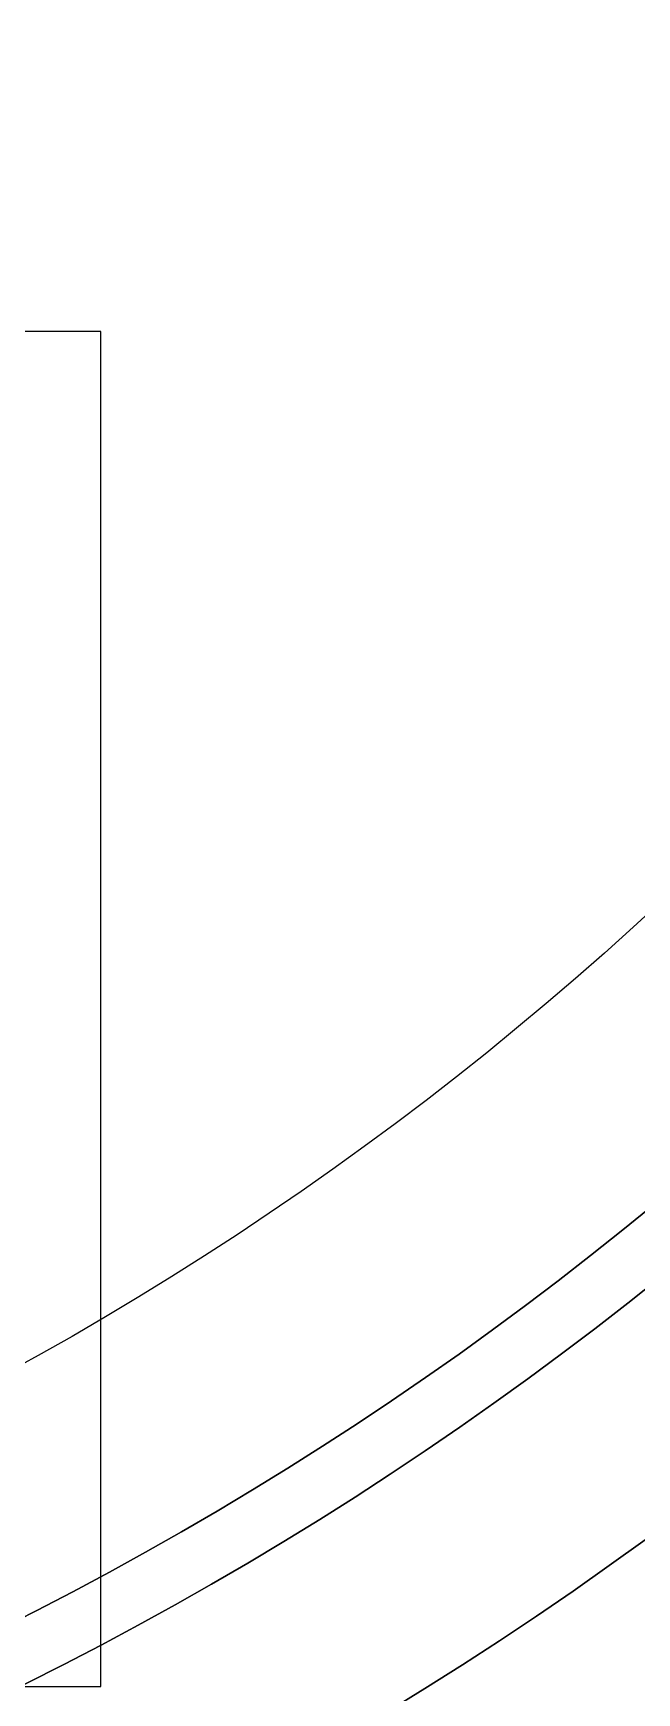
# Model space of a CAD drawing. Header units: millimetres. Extents: x 43168.9 to 43194.6, y -25545.1 to -25543.4.
# Drawn here: x 43170.385401 to 43170.386096, y -25543.922834 to -25543.920923 of the extents above; entities that cross this region are included whole.
import ezdxf

# ---------------------------------------------------------------- set-up
doc = ezdxf.new("R2010")
doc.units = ezdxf.units.MM
doc.header["$LTSCALE"] = 200

msp = doc.modelspace()

# ---------------------------------------------------------------- linework, layer by layer
at = {"extrusion": (1.224606353822377e-16, -1.175177301013156e-30, -1)}
for p, q in [((43170.38547880931, -25543.92126670943, 0.002138780464985519), (43170.38405651481, -25543.92126670943, 0.002138780464985519)), ((43170.38547880931, -25543.92282645591, 0.002138780464985519), (43170.38547880931, -25543.92126670943, 0.002138780464985519)), ((43170.38405651481, -25543.92282645591, 0.002138780464985519), (43170.38547880931, -25543.92282645591, 0.002138780464985519))]:
    msp.add_line(p, q, dxfattribs=at)
at = {"extrusion": (9.596367823383098e-15, 1, 0)}
for p, q in [((43170.38547880931, -25543.92126670943, 0.002207867968358133), (43170.38405651481, -25543.92126670943, 0.002207867968358133)), ((43170.38547880931, -25543.92126670943, 0.002138780464985519), (43170.38405651481, -25543.92126670943, 0.002138780464985519)), ((43170.38547880931, -25543.92126670943, 0.002207867968358133), (43170.38547880931, -25543.92126670943, 0.002138780464985519))]:
    msp.add_line(p, q, dxfattribs=at)
for p, q in [((43170.38547880931, -25543.92126670943, 0.002207867968358133), (43170.38405651481, -25543.92126670943, 0.002207867968358133)), ((43170.38547880931, -25543.92282645591, 0.002207867968358133), (43170.38547880931, -25543.92126670943, 0.002207867968358133)), ((43170.38405651481, -25543.92282645591, 0.002207867968358133), (43170.38547880931, -25543.92282645591, 0.002207867968358133))]:
    msp.add_line(p, q)
at = {"extrusion": (1, -9.596367823383098e-15, 1.224606353822377e-16)}
for p, q in [((43170.38547880931, -25543.92282645591, 0.002207867968358133), (43170.38547880931, -25543.92126670943, 0.002207867968358133)), ((43170.38547880931, -25543.92126670943, 0.002207867968358133), (43170.38547880931, -25543.92126670943, 0.002138780464985519)), ((43170.38547880931, -25543.92282645591, 0.002138780464985519), (43170.38547880931, -25543.92126670943, 0.002138780464985519)), ((43170.38547880931, -25543.92282645591, 0.002207867968358133), (43170.38547880931, -25543.92282645591, 0.002138780464985519))]:
    msp.add_line(p, q, dxfattribs=at)
at = {"extrusion": (-9.596367823383098e-15, -1, 0)}
for p, q in [((43170.38405651481, -25543.92282645591, 0.002207867968358133), (43170.38547880931, -25543.92282645591, 0.002207867968358133)), ((43170.38405651481, -25543.92282645591, 0.002138780464985519), (43170.38547880931, -25543.92282645591, 0.002138780464985519)), ((43170.38547880931, -25543.92282645591, 0.002207867968358133), (43170.38547880931, -25543.92282645591, 0.002138780464985519))]:
    msp.add_line(p, q, dxfattribs=at)
for centre, radius in [((43170.38361247953, -25543.91923345247, 0.0120556941268622), 0.004566449080721259), ((43170.38361247953, -25543.91923345247, 0.01197933280888286), 0.004566449080721259), ((43170.38361247953, -25543.91923345247, 0.0120556941268622), 0.004566449080721259), ((43170.38361247953, -25543.91923345247, 0.01197933280888286), 0.004235272369038546), ((43170.38361247953, -25543.91923345247, 0.01172479502731119), 0.004005996155783237), ((43170.38361247953, -25543.91923345247, 0.01172479502731119), 0.004005996155783237), ((43170.38361247953, -25543.91923345247, 0.002205082340510182), 0.004005996155783237), ((43170.38361247953, -25543.91923345247, 0.002285392237536607), 0.003936490781277223), ((43170.38361247953, -25543.91923345247, 0.002285392237536607), 0.003936490781277223), ((43170.38361247953, -25543.91923345247, 0.0120556941268622), 0.003936490781277223), ((43170.38360407183, -25543.91921360648), 0.0037)]:
    msp.add_circle(centre, radius)
at = {"extrusion": (0, 0, -1)}
for centre, radius in [((-43170.38361247953, -25543.91923345247, -0.01197933280888286), 0.004566449080721259), ((-43170.38361247953, -25543.91923345247, -0.01197933280888286), 0.004235272369038546), ((-43170.38361247953, -25543.91923345247, -0.002205082340510182), 0.004005996155783237), ((-43170.38361247953, -25543.91923345247, -0.0120556941268622), 0.003936490781277223)]:
    msp.add_circle(centre, radius, dxfattribs=at)

doc.saveas('drawing.dxf')
